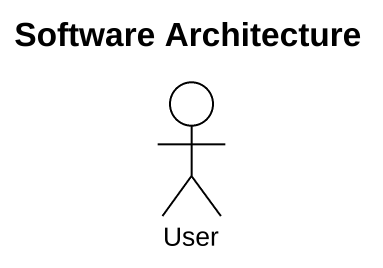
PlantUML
@startuml
title Software Architecture
actor User
@enduml
